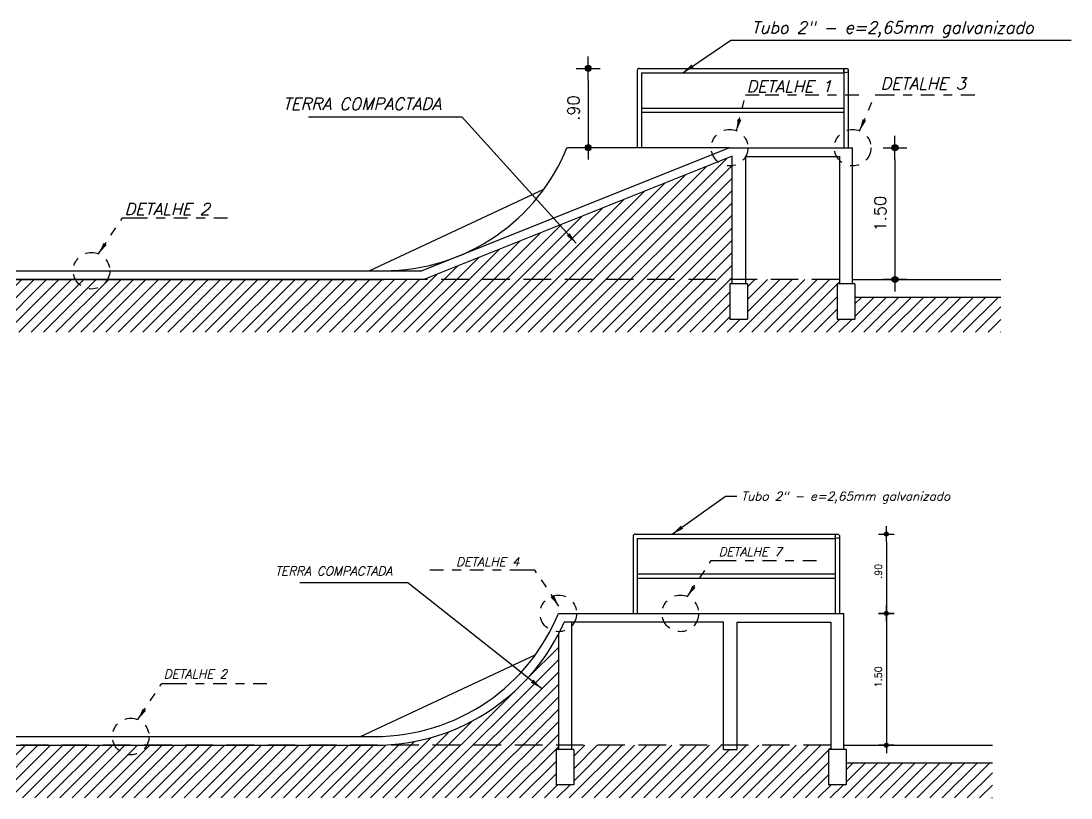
# Model space of a CAD drawing. Header units: millimetres. Extents: x 482 to 600, y -218 to -108.
# Drawn here: x 549.26 to 561.21, y -196.57 to -187.72 of the extents above; entities that cross this region are included whole.
import ezdxf

# ---------------------------------------------------------------- set-up
doc = ezdxf.new("R2010")
doc.units = ezdxf.units.MM
doc.header["$LTSCALE"] = 2.5
doc.linetypes.add('DASHDOT2', pattern=[0.5, 0.25, -0.125, 0, -0.125])
doc.linetypes.add('HIDDEN', pattern=[0.375, 0.25, -0.125])
for name, color, linetype in [('ARQ_CORTE1', 3, 'Continuous'), ('COTAS', 1, 'Continuous'), ('HACHURA', 254, 'Continuous'), ('INDICAÇÃO', 1, 'Continuous'), ('PAREDE', 4, 'Continuous'), ('Projecao', 8, 'HIDDEN'), ('TXAMB', 2, 'Continuous'), ('VISTA', 1, 'Continuous')]:
    doc.layers.add(name, color=color, linetype=linetype)
doc.styles.add('COTA50', font='ROMANS.shx')
doc.styles.add('COTA75', font='ROMANS.SHX')
doc.styles.add('ROMANS', font='romans', dxfattribs={"oblique": 15})
doc.dimstyles.new('COTA50', dxfattribs={"dimtxt": 0.08, "dimasz": 0.09, "dimexe": 0.05, "dimexo": 0.95, "dimgap": 0.05, "dimtad": 1, "dimzin": 4, "dimdsep": 46, "dimtxsty": 'COTA50', "dimblk": 'bola', "dimcen": -0.1, "dimdle": 0.05, "dimse1": 1, "dimse2": 1, "dimclrd": 256, "dimclre": 3, "dimclrt": 2, "dimadec": 0, "dimazin": 0, "dimtfac": 1, "dimtix": 1, "dimtmove": 2, "dimatfit": 3, "dimldrblk": 'bola', "dimfxl": 1, "dimtvp": 1.25, "dimtolj": 1, "dimtzin": 4, "dimarcsym": 0})
doc.dimstyles.new('COTA75', dxfattribs={"dimtxt": 0.135, "dimasz": 0.135, "dimexe": 0.05, "dimexo": 0.95, "dimgap": 0.1, "dimtad": 1, "dimzin": 4, "dimdsep": 46, "dimtxsty": 'COTA75', "dimblk": 'bola', "dimcen": -0.1, "dimdle": 0.05, "dimse1": 1, "dimse2": 1, "dimclrd": 256, "dimclre": 256, "dimclrt": 2, "dimadec": 0, "dimazin": 0, "dimtfac": 1, "dimtix": 1, "dimtmove": 2, "dimatfit": 3, "dimfxl": 1, "dimtvp": 0.8333333333333334, "dimtolj": 1, "dimtzin": 4, "dimarcsym": 0})
doc.dimstyles.new('COTA75$0', dxfattribs={"dimtxt": 0.135, "dimasz": 0.135, "dimexe": 0.05, "dimexo": 0.95, "dimgap": 0.1, "dimtad": 1, "dimzin": 4, "dimdsep": 46, "dimtxsty": 'COTA75', "dimblk": 'bola', "dimcen": -0.1, "dimdle": 0.05, "dimse1": 1, "dimse2": 1, "dimclrd": 256, "dimclre": 256, "dimclrt": 2, "dimadec": 0, "dimazin": 0, "dimtfac": 1, "dimtix": 1, "dimtmove": 2, "dimatfit": 3, "dimfxl": 1, "dimtvp": 0.8333333333333334, "dimtolj": 1, "dimtzin": 4, "dimarcsym": 0})

# ---------------------------------------------------------------- blocks, each defined once
blk = doc.blocks.new('bola')
blk.add_hatch(color=0).paths.add_polyline_path([(-0.25, 0, 1), (0.25, 0, 1)])
at = {"color": 0}
for p, q in [((0, 1), (0, 0.25)), ((-1, 0), (-0.25, 0)), ((0.25, 0), (1, 0)), ((0, -0.25), (0, -1))]:
    blk.add_line(p, q, dxfattribs=at)
blk.add_circle((0, 0), 0.2499999999999995, dxfattribs=at)
blk = doc.blocks.new('*D72')
at = {"layer": 'COTAS', "lineweight": -2}
blk.add_arc((536.0068161445139, -190.6664418445997), 1.281030288746205, 162.2247882654821, 175.9738022481658, dxfattribs=at)
at = {"layer": 'DEFPOINTS', "color": 0}
for p in [(532.5260743848705, -189.2741451407423), (534.7667817768412, -190.3449556587752), (531.2760743848705, -190.6664418445997), (536.0068161445139, -190.6664418445997), (558.5760743848705, -190.6664418445997)]:
    blk.add_point(p, dxfattribs=at)
at = {"layer": 'COTAS', "lineweight": -2, "xscale": 0.09, "yscale": 0.09, "zscale": 0.09}
for p, rotation in [((534.817409381095, -190.1906791392321), 70.21168938956495), ((534.7257858557676, -190.6664418445997), 267.986901124083)]:
    blk.add_blockref('bola', p, dxfattribs=dict(at, rotation=rotation))
at = {"layer": 'COTAS', "color": 2, "insert": (534.6605241960773, -190.4071697052664), "char_height": 0.08, "attachment_point": 5, "rotation": 79.09929525682377, "style": 'COTA50'}
blk.add_mtext('\\A1; 22°', dxfattribs=at)
blk = doc.blocks.new('*D73')
at = {"layer": 'DEFPOINTS', "color": 0}
for p in [(543.6908931778618, -190.1664418445996), (543.2659471100101, -190.5459040284761), (531.2760743848704, -190.6664418445996), (542.0408931778617, -190.6664418445996), (558.5760743848705, -190.6664418445996)]:
    blk.add_point(p, dxfattribs=at)
at = {"layer": 'PAREDE', "lineweight": -2}
blk.add_arc((542.0408931778619, -190.6664418445996), 1.230969740402838, 6.286760380572225, 10.57163838716812, dxfattribs=at)
at = {"layer": 'PAREDE', "lineweight": -2, "xscale": 0.135, "yscale": 0.135, "zscale": 0.135}
for p, rotation in [((543.2189612605465, -190.3094515165133), 103.7150185774542), ((543.2718629182648, -190.6664418445996), 273.1433801902861)]:
    blk.add_blockref('bola', p, dxfattribs=dict(at, rotation=rotation))
at = {"layer": 'PAREDE', "color": 2, "insert": (543.4242563081332, -190.4614441260062), "char_height": 0.135, "attachment_point": 5, "rotation": 278.4291993838697, "style": 'COTA75'}
blk.add_mtext('\\A1;17°', dxfattribs=at)
blk = doc.blocks.new('*D75')
at = {"layer": 'COTAS', "lineweight": -2}
blk.add_line((559.2082780472049, -189.3014418445996), (559.2082780472049, -190.5314418445996), dxfattribs=at)
at = {"layer": 'DEFPOINTS', "color": 0}
for p in [(558.7260743848705, -189.1664418445996), (558.7260743848705, -190.6664418445996), (559.2082780472049, -190.6664418445996)]:
    blk.add_point(p, dxfattribs=at)
at = {"layer": 'COTAS', "lineweight": -2, "xscale": 0.135, "yscale": 0.135, "zscale": 0.135}
for p, rotation in [((559.2082780472049, -189.1664418445996), 90), ((559.2082780472049, -190.6664418445996), 270)]:
    blk.add_blockref('bola', p, dxfattribs=dict(at, rotation=rotation))
at = {"layer": 'COTAS', "color": 2, "insert": (559.0407780472049, -189.9164418445995), "char_height": 0.135, "attachment_point": 5, "rotation": 90, "style": 'COTA75'}
blk.add_mtext('\\A1;1.50', dxfattribs=at)
blk = doc.blocks.new('*D76')
at = {"layer": 'COTAS', "lineweight": -2}
blk.add_line((555.7172562371959, -188.398500668129), (555.7172562371959, -189.0314418445996), dxfattribs=at)
at = {"layer": 'DEFPOINTS', "color": 0}
for p in [(556.570089626654, -188.263500668129), (555.7172562371959, -189.1664418445996), (556.570089626654, -189.1664418445996)]:
    blk.add_point(p, dxfattribs=at)
at = {"layer": 'COTAS', "lineweight": -2, "xscale": 0.135, "yscale": 0.135, "zscale": 0.135}
for p, rotation in [((555.7172562371959, -188.263500668129), 90), ((555.7172562371959, -189.1664418445996), 270)]:
    blk.add_blockref('bola', p, dxfattribs=dict(at, rotation=rotation))
at = {"layer": 'COTAS', "color": 2, "insert": (555.5497562371959, -188.7149712563642), "char_height": 0.135, "attachment_point": 5, "rotation": 90, "style": 'COTA75'}
blk.add_mtext('\\A1;.90', dxfattribs=at)
blk = doc.blocks.new('*D77')
at = {"layer": 'COTAS', "lineweight": -2}
blk.add_arc((547.8112555918794, -190.6664418445997), 1.015168981761454, 168.2228344867042, 174.9187667455586, dxfattribs=at)
at = {"layer": 'DEFPOINTS', "color": 0}
for p in [(546.1612555918791, -190.1664418445996), (546.8155545599385, -190.4685845310568), (531.2760743848706, -190.6664418445997), (547.8112555918793, -190.6664418445996), (558.5760743848706, -190.6664418445997)]:
    blk.add_point(p, dxfattribs=at)
at = {"layer": 'COTAS', "lineweight": -2, "xscale": 0.09, "yscale": 0.09, "zscale": 0.09}
for p, rotation in [((546.8397141017098, -190.3720353324271), 75.6822178594835), ((546.796086610118, -190.6664418445997), 267.4593833727793)]:
    blk.add_blockref('bola', p, dxfattribs=dict(at, rotation=rotation))
at = {"layer": 'COTAS', "color": 2, "insert": (546.7180249141473, -190.5044382535488), "char_height": 0.08, "attachment_point": 5, "rotation": 81.57080061613141, "style": 'COTA50'}
blk.add_mtext('\\A1; 17°', dxfattribs=at)
blk = doc.blocks.new('*D83')
at = {"layer": 'COTAS', "lineweight": -2}
blk.add_arc((535.9086120992775, -195.9653995991172), 1.281030288747119, 162.2247882654796, 175.9738022481687, dxfattribs=at)
at = {"layer": 'DEFPOINTS', "color": 0}
for p in [(532.4278703396343, -194.5731028952599), (534.6685777316042, -195.6439134132925), (531.1778703396343, -195.9653995991172), (535.9086120992775, -195.9653995991172), (558.4778703396341, -195.9653995991172)]:
    blk.add_point(p, dxfattribs=at)
at = {"layer": 'COTAS', "lineweight": -2, "xscale": 0.09, "yscale": 0.09, "zscale": 0.09}
for p, rotation in [((534.719205335858, -195.4896368937493), 70.21168938956392), ((534.6275818105305, -195.9653995991172), 267.9869011240844)]:
    blk.add_blockref('bola', p, dxfattribs=dict(at, rotation=rotation))
at = {"layer": 'COTAS', "color": 2, "insert": (534.56232015084, -195.7061274597838), "char_height": 0.08, "attachment_point": 5, "rotation": 79.09929525682416, "style": 'COTA50'}
blk.add_mtext('\\A1; 22°', dxfattribs=at)
blk = doc.blocks.new('*D84')
at = {"layer": 'COTAS', "lineweight": -2}
blk.add_arc((541.9426891326254, -195.9653995991172), 1.230969740403062, 4.190005012267871, 12.66839375547156, dxfattribs=at)
at = {"layer": 'DEFPOINTS', "color": 0}
for p in [(543.5926891326255, -195.4653995991172), (543.1677430647737, -195.8448617829937), (531.1778703396342, -195.9653995991172), (541.9426891326254, -195.9653995991172), (558.4778703396343, -195.9653995991172)]:
    blk.add_point(p, dxfattribs=at)
at = {"layer": 'COTAS', "lineweight": -2, "xscale": 0.09, "yscale": 0.09, "zscale": 0.09}
for p, rotation in [((543.1207572153103, -195.6084092710308), 104.7633962616055), ((543.1736588730286, -195.9653995991172), 272.095002506134)]:
    blk.add_blockref('bola', p, dxfattribs=dict(at, rotation=rotation))
at = {"layer": 'COTAS', "color": 2, "insert": (543.2493894367387, -195.7717623860335), "char_height": 0.08, "attachment_point": 5, "rotation": 278.42919938386916, "style": 'COTA50'}
blk.add_mtext('\\A1; 17°', dxfattribs=at)
blk = doc.blocks.new('*D86')
at = {"layer": 'COTAS', "lineweight": -2}
blk.add_line((559.1100740019687, -194.5553995991172), (559.1100740019687, -195.8753995991172), dxfattribs=at)
at = {"layer": 'DEFPOINTS', "color": 0}
for p in [(558.6278703396342, -194.4653995991172), (558.6278703396342, -195.9653995991172), (559.1100740019687, -195.9653995991172)]:
    blk.add_point(p, dxfattribs=at)
at = {"layer": 'COTAS', "lineweight": -2, "xscale": 0.09, "yscale": 0.09, "zscale": 0.09}
for p, rotation in [((559.1100740019687, -194.4653995991172), 90), ((559.1100740019687, -195.9653995991172), 270)]:
    blk.add_blockref('bola', p, dxfattribs=dict(at, rotation=rotation))
at = {"layer": 'COTAS', "color": 2, "insert": (559.0200740019686, -195.2153995991171), "char_height": 0.08, "attachment_point": 5, "rotation": 90, "style": 'COTA50'}
blk.add_mtext('\\A1; 1.50', dxfattribs=at)
blk = doc.blocks.new('*D87')
at = {"layer": 'COTAS', "lineweight": -2}
blk.add_line((559.1100740019687, -193.6524584226466), (559.1100740019687, -194.3753995991172), dxfattribs=at)
at = {"layer": 'DEFPOINTS', "color": 0}
for p in [(556.4718855814177, -193.5624584226466), (556.4718855814177, -194.4653995991172), (559.1100740019687, -194.4653995991172)]:
    blk.add_point(p, dxfattribs=at)
at = {"layer": 'COTAS', "lineweight": -2, "xscale": 0.09, "yscale": 0.09, "zscale": 0.09}
for p, rotation in [((559.1100740019687, -193.5624584226466), 90), ((559.1100740019687, -194.4653995991172), 270)]:
    blk.add_blockref('bola', p, dxfattribs=dict(at, rotation=rotation))
at = {"layer": 'COTAS', "color": 2, "insert": (559.0200740019686, -194.0139290108818), "char_height": 0.08, "attachment_point": 5, "rotation": 90, "style": 'COTA50'}
blk.add_mtext('\\A1; .90', dxfattribs=at)
blk = doc.blocks.new('*D88')
at = {"layer": 'COTAS', "lineweight": -2}
blk.add_arc((547.713051546643, -195.9653995991172), 1.015168981762254, 168.2228344866985, 174.9187667455625, dxfattribs=at)
at = {"layer": 'DEFPOINTS', "color": 0}
for p in [(546.0630515466429, -195.4653995991172), (546.7173505147013, -195.7675422855742), (531.1778703396342, -195.9653995991172), (547.7130515466429, -195.9653995991172), (558.4778703396341, -195.9653995991172)]:
    blk.add_point(p, dxfattribs=at)
at = {"layer": 'COTAS', "lineweight": -2, "xscale": 0.09, "yscale": 0.09, "zscale": 0.09}
for p, rotation in [((546.7415100564725, -195.6709930869443), 75.68221785947983), ((546.6978825648806, -195.9653995991172), 267.4593833727812)]:
    blk.add_blockref('bola', p, dxfattribs=dict(at, rotation=rotation))
at = {"layer": 'COTAS', "color": 2, "insert": (546.6198208689102, -195.8033960080663), "char_height": 0.08, "attachment_point": 5, "rotation": 81.57080061613084, "style": 'COTA50'}
blk.add_mtext('\\A1; 17°', dxfattribs=at)

msp = doc.modelspace()

# ---------------------------------------------------------------- hatches: boundary and pattern name
at = {"layer": 'HACHURA'}
h = msp.add_hatch(dxfattribs=at)
h.set_pattern_fill('_USER', color=256, scale=0.1, angle=45, style=0, pattern_type=0)
h.set_pattern_definition([(45, (529.4378390907528, -191.2664418445996), (-0.07071067811865475, 0.07071067811865477), [])])
h.paths.add_polyline_path([(543.6658931778618, -190.7164418445996), (543.6908931778618, -190.7164418445996), (543.6908931778618, -190.6664418445996), (542.0408931778618, -190.6664418445996), (536.0068161445138, -190.6664418445996), (532.5260743848705, -189.2741451407423), (532.5260743848705, -190.7164418445997), (532.5510743848705, -190.7164418445997), (532.5510743848705, -191.1164418445996), (532.3510743848706, -191.1164418445996), (532.3510743848706, -190.7164418445997), (532.3760743848705, -190.7164418445997), (532.3760743848705, -190.6664418445996), (531.2760743848705, -190.6664418445996), (531.2760743848705, -190.7164418445996), (531.3010743848705, -190.7164418445996), (531.3010743848705, -191.1164418445996), (531.1010743848705, -191.1164418445996), (531.1010743848705, -191.2664418445996), (558.7510743848704, -191.2664418445996), (560.4143096789882, -191.2664418445996), (560.4143096789882, -190.8664418445996), (558.7510743848704, -190.8664418445996), (558.7510743848704, -191.1164418445996), (558.5510743848705, -191.1164418445996), (558.5510743848705, -190.7164418445997), (558.5760743848705, -190.7164418445996), (558.5760743848705, -190.6664418445996), (557.5054861495765, -190.6664418445996), (557.5054861495765, -190.7164418445999), (557.5304861495765, -190.7164418445999), (557.5304861495765, -191.1164418445999), (557.3304861495765, -191.1164418445999), (557.3304861495765, -190.7164418445999), (557.3554861495766, -190.7164418445999), (557.3554861495766, -189.2623804348599), (553.8453326252272, -190.6664418445997), (547.9612555918793, -190.6664418445996), (547.8112555918792, -190.6664418445996), (546.1612555918791, -190.6664418445996), (546.1612555918791, -190.7164418445996), (546.1862555918791, -190.7164418445996), (546.1862555918791, -191.1164418445996), (545.9862555918792, -191.1164418445996), (545.9862555918792, -190.7164418445996), (546.0112555918791, -190.7164418445996), (546.0112555918791, -190.6664418445996), (543.8408931778617, -190.6664418445996), (543.8408931778617, -190.7164418445996), (543.8658931778618, -190.7164418445997), (543.8658931778618, -191.1164418445996), (543.6658931778618, -191.1164418445996)])
h.paths.add_polyline_path([(531.1010743848705, -190.8664418445996), (529.4378390907528, -190.8664418445996), (529.4378390907528, -191.2664418445996), (531.1010743848705, -191.2664418445996), (531.1010743848705, -191.1164418445996)])
h = msp.add_hatch(dxfattribs=at)
h.set_pattern_fill('_USER', color=256, scale=0.1, angle=45, style=0, pattern_type=0)
h.set_pattern_definition([(45, (529.3396762219872, -196.5653995991175), (-0.07071067811865475, 0.07071067811865477), [])])
edge = h.paths.add_edge_path()
edge.add_line((557.4073232808109, -195.9653995462426), (557.4073232808109, -196.0153995462426))
edge.add_line((557.4073232808109, -196.0153995462425), (557.2573232808109, -196.0153995462426))
edge.add_line((557.2573232808109, -196.0153995462426), (557.2573232808109, -195.9653995462426))
edge.add_line((557.2573232808109, -195.9653995462426), (555.5279115161048, -195.9653995462426))
edge.add_line((555.527911516105, -195.9653995462426), (555.527911516105, -196.0153995991173))
edge.add_line((555.5279115161048, -196.0153995991173), (555.5529115161048, -196.0153995991173))
edge.add_line((555.5529115161048, -196.0153995991173), (555.5529115161048, -196.4153995991173))
edge.add_line((555.5529115161048, -196.4153995991173), (555.3529115161048, -196.4153995991173))
edge.add_line((555.3529115161049, -196.4153995991173), (555.3529115161049, -196.0153995991173))
edge.add_line((555.3529115161049, -196.0153995991173), (555.3779115161049, -196.0153995991173))
edge.add_line((555.3779115161049, -196.0153995991173), (555.3779115161049, -194.7028280174197))
edge.add_arc((553.2946443650974, -193.6154007888048), 2.350000000000018, 269.9423472380345, 332.4362672313515, ccw=False)
edge.add_line((553.2922797237763, -195.9653995991176), (546.0779115161049, -195.9653995991176))
edge.add_line((546.0779115161049, -195.9653995991176), (546.0779115161049, -196.0153995991172))
edge.add_line((546.0779115161049, -196.0153995991172), (546.1029115161049, -196.0153995991173))
edge.add_line((546.1029115161049, -196.0153995991173), (546.1029115161049, -196.4153995991173))
edge.add_line((546.1029115161049, -196.4153995991173), (545.9029115161048, -196.4153995991172))
edge.add_line((545.902911516105, -196.4153995991172), (545.902911516105, -196.0153995991172))
edge.add_line((545.902911516105, -196.0153995991172), (545.9279115161049, -196.0153995991172))
edge.add_line((545.9279115161048, -196.0153995991172), (545.9279115161048, -195.9653995991176))
edge.add_line((545.9279115161048, -195.9653995991176), (543.7279115161048, -195.9653995991176))
edge.add_line((543.7279115161048, -195.9653995991176), (543.7279115161048, -196.0153995991172))
edge.add_line((543.7279115161048, -196.0153995991172), (543.7529115161047, -196.0153995991172))
edge.add_line((543.7529115161049, -196.0153995991172), (543.7529115161049, -196.4153995991172))
edge.add_line((543.7529115161049, -196.4153995991173), (543.5529115161048, -196.4153995991173))
edge.add_line((543.5529115161048, -196.4153995991173), (543.5529115161048, -196.0153995991172))
edge.add_line((543.5529115161048, -196.0153995991172), (543.5779115161048, -196.0153995991172))
edge.add_line((543.5779115161048, -196.0153995991172), (543.5779115161048, -195.9653995991176))
edge.add_line((543.5779115161048, -195.9653995991176), (536.2135433085602, -195.9653995991176))
edge.add_arc((536.2111786671124, -193.6154007888049), 2.350000000000015, 207.5637327686451, 270.05765276505883, ccw=False)
edge.add_line((534.1279115161049, -194.7028280174197), (534.1279115161049, -196.0153995991177))
edge.add_line((534.1279115161049, -196.0153995991177), (534.1529115161048, -196.0153995991177))
edge.add_line((534.1529115161048, -196.0153995991177), (534.1529115161048, -196.4153995991177))
edge.add_line((534.1529115161048, -196.4153995991177), (533.9529115161049, -196.4153995991177))
edge.add_line((533.9529115161049, -196.4153995991177), (533.9529115161049, -196.0153995991177))
edge.add_line((533.9529115161049, -196.0153995991177), (533.9779115161049, -196.0153995991177))
edge.add_line((533.9779115161049, -196.0153995991177), (533.9779115161049, -195.9653995991176))
edge.add_line((533.9779115161049, -195.9653995991175), (532.4279115161049, -195.9653995991175))
edge.add_line((532.4279115161049, -195.9653995991175), (532.4279115161049, -196.0153995991175))
edge.add_line((532.4279115161049, -196.0153995991175), (532.277911516105, -196.0153995991176))
edge.add_line((532.277911516105, -196.0153995991176), (532.277911516105, -195.9653995991176))
edge.add_line((532.277911516105, -195.9653995991176), (531.1779115161049, -195.9653995991175))
edge.add_line((531.1779115161049, -195.9653995991175), (531.1779115161049, -196.0153995991176))
edge.add_line((531.1779115161049, -196.0153995991176), (531.2029115161049, -196.0153995991176))
edge.add_line((531.2029115161049, -196.0153995991176), (531.2029115161049, -196.4153995991175))
edge.add_line((531.2029115161049, -196.4153995991175), (531.0029115161049, -196.4153995991176))
edge.add_line((531.0029115161049, -196.4153995991176), (531.0029115161049, -196.1653995991175))
edge.add_line((531.0029115161049, -196.1653995991175), (529.3396762219872, -196.1653995991175))
edge.add_line((529.3396762219872, -196.1653995991176), (529.3396762219872, -196.5653995991176))
edge.add_line((529.3396762219872, -196.5653995991175), (560.3161468102226, -196.5653995991175))
edge.add_line((560.3161468102226, -196.5653995991175), (560.3161468102226, -196.1653995991176))
edge.add_line((560.3161468102226, -196.1653995991175), (558.6528703396343, -196.1653995991176))
edge.add_line((558.6528703396343, -196.1653995991176), (558.6528703396343, -196.4153995991173))
edge.add_line((558.6528703396343, -196.4153995991173), (558.4528703396343, -196.4153995991173))
edge.add_line((558.4528703396343, -196.4153995991173), (558.4528703396343, -196.0153995991172))
edge.add_line((558.4528703396343, -196.0153995991172), (558.4778703396343, -196.0153995991172))
edge.add_line((558.4778703396343, -196.0153995991172), (558.4778703396343, -195.9653995462426))
edge.add_line((558.4778703396343, -195.9653995462426), (557.4073232808109, -195.9653995462426))

# ---------------------------------------------------------------- linework, layer by layer
at = {"layer": 'ARQ_CORTE1'}
for centre in [(558.6510743848705, -188.288500668129), (558.5529115161049, -193.587458422647)]:
    msp.add_circle(centre, 0.02500000000000568, dxfattribs=at)
at = {"layer": 'INDICAÇÃO', "color": 3, "linetype": 'DASHDOT2', "ltscale": 0.25}
for centre in [(557.3260743848705, -189.1664418445996), (558.7260743848705, -189.1664418445996), (550.0653203707263, -190.5664418445996), (555.3779115161049, -194.4653995991176), (556.7656927991767, -194.4653995991176), (550.5124348320269, -195.8653995991176)]:
    msp.add_circle(centre, 0.2081413166271133, dxfattribs=at)
at = {"layer": 'PAREDE'}
for p, q in [((557.5054861495765, -189.2664418445996), (557.5054861495765, -190.7164418445999)), ((558.7260743848706, -190.6664418445996), (560.4143096789882, -190.6664418445996)), ((557.5304861495765, -190.7164418445999), (557.3304861495765, -190.7164418445999)), ((557.3304861495765, -190.7164418445999), (557.3304861495765, -191.1164418445999)), ((557.5304861495765, -190.7164418445999), (557.5304861495765, -191.1164418445999)), ((558.7510743848704, -190.7164418445997), (558.5510743848705, -190.7164418445997)), ((558.5510743848705, -190.7164418445997), (558.5510743848705, -191.1164418445996)), ((558.7510743848704, -190.7164418445997), (558.7510743848704, -191.1164418445996)), ((558.7510743848704, -190.8664418445996), (560.4143096789882, -190.8664418445996)), ((557.3304861495765, -191.1164418445999), (557.5304861495765, -191.1164418445999)), ((558.5510743848705, -191.1164418445996), (558.7510743848704, -191.1164418445996)), ((555.527911516105, -194.5653995991175), (555.527911516105, -196.0153995991173)), ((557.4073232808109, -194.5653995991176), (557.4073232808109, -196.0153995462426)), ((555.3779115161049, -194.7028280174197), (555.3779115161049, -196.0153995991173)), ((555.5529115161048, -196.0153995991173), (555.3529115161049, -196.0153995991173)), ((555.3529115161049, -196.0153995991173), (555.3529115161049, -196.4153995991173)), ((555.5529115161048, -196.0153995991173), (555.5529115161048, -196.4153995991173)), ((557.2573232808109, -196.0153995462426), (557.4073232808109, -196.0153995462426)), ((558.6528703396343, -196.0153995991172), (558.4528703396343, -196.0153995991172)), ((558.4528703396343, -196.0153995991172), (558.4528703396343, -196.4153995991173)), ((558.6279115161049, -195.9653995991175), (560.3161468102226, -195.9653995991175)), ((558.6528703396343, -196.0153995991172), (558.6528703396343, -196.4153995991173)), ((558.652911516105, -196.1653995991175), (560.3161468102226, -196.1653995991176)), ((555.5529115161048, -196.4153995991173), (555.3529115161049, -196.4153995991173)), ((558.6528703396343, -196.4153995991173), (558.4528703396343, -196.4153995991173))]:
    msp.add_line(p, q, dxfattribs=at)
at = {"layer": 'PAREDE', "color": 7}
msp.add_line((553.8453326252272, -190.6664418445996), (547.9612555918793, -190.6664418445996), dxfattribs=at)
at = {"layer": 'PAREDE'}
for points in [[(557.3260743848705, -189.1664418445996), (553.8260743848705, -190.5664418445996)], [(557.3260743848705, -189.1664418445996), (558.7260743848705, -189.1664418445996)], [(558.7260743848705, -190.7164418445997), (558.7260743848705, -189.1664418445996)], [(557.3554861495766, -190.7164418445999), (557.3554861495766, -189.2623804348599), (553.8453326252272, -190.6664418445996)], [(557.5054861495765, -189.2664418445996), (558.5760743848705, -189.2664418445996), (558.5760743848705, -190.7164418445997)], [(546.1760743848704, -190.0664418445996), (547.8260743848705, -190.5664418445996), (553.8260743848705, -190.5664418445996)], [(547.8112555918792, -190.6664418445996), (553.3937214436942, -190.6664418445996)], [(555.3779115161049, -194.4653995991176), (558.6279115161049, -194.4653995991176)], [(558.6279115161049, -196.0153995991172), (558.6279115161049, -194.4653995991176)], [(557.2573232808109, -196.0153995462426), (557.2573232808109, -194.5653995991175), (555.4440634169355, -194.5653995991175)], [(557.4073232808109, -194.5653995991175), (558.4778703396343, -194.5653995991175), (558.4778703396343, -196.0153995991172)], [(546.0779115161049, -195.3653995991176), (547.7279115161049, -195.8653995991176), (553.2969581479488, -195.8653995991176)], [(536.2135433085602, -195.9653995991176), (541.9427303090962, -195.9653995991176), (543.5927303090962, -195.4653995991176), (546.0630927231135, -195.4653995991176), (547.7130927231135, -195.9653995991176), (553.2955585749285, -195.9653995991176)]]:
    msp.add_lwpolyline(points, dxfattribs=at)
for radius, start, end in [(2.250000000000011, 304.5797618977587, 337.8039318629704), (2.350000000000011, 304.5797618977587, 336.1555616892805), (2.250000000000011, 269.9410799931305, 304.5797618977587), (2.350000000000011, 270.0576527656081, 304.5797618977587)]:
    msp.add_arc((553.2946443650974, -193.6154007888048), radius, start, end, dxfattribs=at)
at = {"layer": 'Projecao', "ltscale": 0.5}
for p, q in [((558.5760743848705, -190.6664418445996), (531.2760743848705, -190.6664418445996)), ((558.4778703396343, -195.9653995991175), (531.1778703396343, -195.9653995991175))]:
    msp.add_line(p, q, dxfattribs=at)
at = {"layer": 'VISTA', "color": 2}
for p, q in [((557.3260743848705, -189.1664418445996), (555.4760743848705, -189.1664418445996)), ((553.1279115161049, -195.8653995991176), (555.1147066619105, -194.9382285310749))]:
    msp.add_line(p, q, dxfattribs=at)
at = {"layer": 'VISTA', "color": 1}
msp.add_line((553.2260743848705, -190.5664418445996), (555.212869530676, -189.639270776557), dxfattribs=at)
at = {"layer": 'VISTA'}
for points in [[(556.2760743848705, -188.288500668129), (556.2760743848705, -189.1664418445996)], [(556.3010743848705, -188.263500668129), (558.6510743848705, -188.263500668129)], [(558.6260743848705, -188.288500668129), (558.6260743848705, -189.1664418445996)], [(558.6760743848705, -188.288500668129), (558.6760743848705, -189.1664418445996)], [(556.3231332083999, -188.313500668129), (558.6260743848705, -188.313500668129)], [(556.3231332083999, -188.313500668129), (556.3231332083999, -189.1664418445996)], [(556.3231332083999, -188.7164418445996), (558.6260743848705, -188.7164418445996)], [(556.3231332083999, -188.763500668129), (558.6260743848705, -188.763500668129)], [(556.2279115161049, -193.587458422647), (556.2279115161049, -194.4653995991176)], [(556.2529115161049, -193.562458422647), (558.5529115161049, -193.562458422647)], [(556.2749703396344, -193.612458422647), (558.527911516105, -193.612458422647)], [(556.2749703396344, -193.612458422647), (556.2749703396344, -194.4653995991176)], [(558.527911516105, -193.587458422647), (558.527911516105, -194.4653995991176)], [(558.5779115161049, -193.587458422647), (558.5779115161049, -194.4653995991176)], [(556.2749703396344, -194.0153995991176), (558.527911516105, -194.0153995991176)], [(556.2749703396344, -194.062458422647), (558.527911516105, -194.062458422647)]]:
    msp.add_lwpolyline(points, dxfattribs=at)
for centre in [(556.3010743848705, -188.288500668129), (556.2529115161049, -193.587458422647)]:
    msp.add_arc(centre, 0.02500000000000568, 90, 180, dxfattribs=at)
at = {"layer": 'VISTA', "color": 2}
for centre, radius, start, end in [((553.392807233863, -188.3164430342868), 2.250000000000011, 304.5797618977587, 337.8039318629704), ((553.392807233863, -188.3164430342868), 2.250000000000011, 269.9410799931305, 304.5797618977587), ((553.2946443650974, -193.6154007888048), 2.350000000000011, 269.9410799931305, 270.0576527611461)]:
    msp.add_arc(centre, radius, start, end, dxfattribs=at)

# ---------------------------------------------------------------- texts
at = {"layer": 'TXAMB', "color": 2, "style": 'ROMANS'}
for s, insert, char_height, attachment_point in [('Tubo 2" - e=2,65mm galvanizado', (557.5756048371837, -187.7314056383361), 0.135, 1), ('DETALHE 1', (557.5175242133439, -188.4015087356006), 0.135, 1), ('DETALHE 3', (559.0423825966318, -188.3684308521656), 0.135, 1), ('TERRA COMPACTADA', (552.2425595636205, -188.6003525105429), 0.135, 1), ('DETALHE 2', (550.4409570344359, -189.7971701380875), 0.135, 1), ('Tubo 2" - e=2,65mm galvanizado', (557.4577659379514, -193.0815292257198), 0.1, 1), ('DETALHE 7', (557.2004180450359, -193.7139980147846), 0.1, 1), ('DETALHE 4', (554.214335104873, -193.8285499275089), 0.1, 1), ('TERRA COMPACTADA', (553.4864906155525, -193.9327929089141), 0.1, 3), ('DETALHE 2', (550.8882120224703, -195.1045537787839), 0.1, 1)]:
    msp.add_mtext(s, dxfattribs=dict(at, insert=insert, char_height=char_height, attachment_point=attachment_point))

# ---------------------------------------------------------------- dimensions: what is measured, and where the dimension line sits
at = {"layer": 'COTAS'}
for base, p1, p2, picture, middle in [((555.7172562371959, -189.1664418445996), (556.570089626654, -188.263500668129), (556.570089626654, -189.1664418445996), '*D76', (555.5497562371959, -188.7149712563642)), ((559.2082780472049, -190.6664418445996), (558.7260743848705, -189.1664418445996), (558.7260743848705, -190.6664418445996), '*D75', (559.0407780472049, -189.9164418445995))]:
    dim = msp.add_linear_dim(base=base, p1=p1, p2=p2, angle=90, dimstyle='COTA75$0', dxfattribs=at)
    dim.commit()
    dim.dimension.update_dxf_attribs({"geometry": picture, "text_midpoint": middle})
for base, line1, line2, picture, middle in [((534.7667817768412, -190.3449556587752), ((532.5260743848705, -189.2741451407423), (536.0068161445138, -190.6664418445996)), ((558.5760743848705, -190.6664418445996), (531.2760743848705, -190.6664418445996)), '*D72', (534.6605241960773, -190.4071697052665)), ((546.8155545599385, -190.4685845310568), ((558.5760743848705, -190.6664418445996), (531.2760743848705, -190.6664418445996)), ((546.1612555918791, -190.1664418445996), (547.8112555918792, -190.6664418445996)), '*D77', (546.7180249141473, -190.5044382535488)), ((534.6685777316042, -195.6439134132925), ((532.4278703396343, -194.5731028952599), (535.9086120992777, -195.9653995991172)), ((558.4778703396343, -195.9653995991172), (531.1778703396343, -195.9653995991172)), '*D83', (534.56232015084, -195.7061274597839)), ((543.1677430647737, -195.8448617829937), ((541.9426891326254, -195.9653995991172), (543.5926891326255, -195.4653995991172)), ((558.4778703396343, -195.9653995991172), (531.1778703396343, -195.9653995991172)), '*D84', (543.2493894367387, -195.7717623860336)), ((546.7173505147013, -195.7675422855742), ((558.4778703396343, -195.9653995991172), (531.1778703396343, -195.9653995991172)), ((546.0630515466429, -195.4653995991172), (547.7130515466429, -195.9653995991172)), '*D88', (546.6198208689102, -195.8033960080662))]:
    dim = msp.add_angular_dim_2l(base=base, line1=line1, line2=line2, dimstyle='COTA50', override={"dimpost": ' <>'}, dxfattribs=at)
    dim.commit()
    dim.dimension.update_dxf_attribs({"geometry": picture, "text_midpoint": middle})
for base, p1, p2, picture, middle in [((559.1100740019687, -194.4653995991172), (556.4718855814177, -193.5624584226466), (556.4718855814177, -194.4653995991172), '*D87', (559.0200740019686, -194.0139290108818)), ((559.1100740019687, -195.9653995991172), (558.6278703396342, -194.4653995991172), (558.6278703396342, -195.9653995991172), '*D86', (559.0200740019686, -195.2153995991171))]:
    dim = msp.add_linear_dim(base=base, p1=p1, p2=p2, angle=90, dimstyle='COTA50', override={"dimpost": ' <>'}, dxfattribs=at)
    dim.commit()
    dim.dimension.update_dxf_attribs({"geometry": picture, "text_midpoint": middle})
at = {"layer": 'PAREDE'}
dim = msp.add_angular_dim_2l(base=(543.2659471100101, -190.5459040284761), line1=((542.0408931778618, -190.6664418445996), (543.6908931778618, -190.1664418445996)), line2=((558.5760743848705, -190.6664418445996), (531.2760743848705, -190.6664418445996)), dimstyle='COTA75', dxfattribs=at)
dim.commit()
dim.dimension.update_dxf_attribs({"geometry": '*D73', "text_midpoint": (543.4242563081332, -190.4614441260063)})

# ---------------------------------------------------------------- leaders
at = {"layer": 'INDICAÇÃO', "ltscale": 0.25, "annotation_type": 0, "has_hookline": 1, "hookline_direction": 0, "text_width": 3.63546424606111}
msp.add_leader([(556.7924452210061, -188.313500668129), (557.3406048371837, -187.9441489123488), (557.4756048371837, -187.9441489123488)], dimstyle='COTA75', dxfattribs=at)
at = {"layer": 'INDICAÇÃO', "color": 3, "linetype": 'DASHDOT2', "ltscale": 0.25, "annotation_type": 0, "has_hookline": 1, "hookline_direction": 0}
for points in [[(557.4063133532095, -188.9743884258663), (557.5077974514987, -188.5648853652152), (557.7297118447111, -188.5648853652152)], [(558.8063133532096, -188.9743884258663), (558.9810542260471, -188.5648853652152), (559.0464476402205, -188.5648853652152)], [(550.1455593390654, -190.3743884258662), (550.4173156496394, -189.9648853652153), (550.5458421702739, -189.9648853652153)], [(556.8459317675157, -194.2733461803843), (557.1176880780897, -193.8638431197332), (557.2462145987242, -193.8638431197332)], [(550.5926738003659, -195.6733461803842), (550.8644301109399, -195.2638431197332), (550.9929566315744, -195.2638431197332)]]:
    msp.add_leader(points, dimstyle='COTA75', dxfattribs=at)
at = {"layer": 'INDICAÇÃO', "ltscale": 0.25, "annotation_type": 0, "has_hookline": 1, "hookline_direction": 1}
for points in [[(555.5805951363202, -190.2542507481892), (554.2837690251974, -188.8199399590859), (553.6346946607887, -188.8199399590859)], [(555.1864346226696, -195.3196332637704), (553.665017136187, -194.1188977136035), (553.5364906155525, -194.1188977136035)]]:
    msp.add_leader(points, dimstyle='COTA75', dxfattribs=at)
at = {"layer": 'INDICAÇÃO', "ltscale": 0.25}
msp.add_leader([(556.6746063217738, -193.562458422647), (557.279239417317, -193.1315292257198), (557.4077659379515, -193.1315292257198)], dimstyle='COTA75', dxfattribs=at)
at = {"layer": 'INDICAÇÃO', "color": 3, "linetype": 'DASHDOT2', "ltscale": 0.25, "annotation_type": 0, "has_hookline": 1, "hookline_direction": 0, "horizontal_direction": (-1, 0, 0)}
msp.add_leader([(555.3831318330622, -194.3819041368311), (555.1113755224882, -193.97240107618), (554.9828490018537, -193.97240107618)], dimstyle='COTA75', dxfattribs=at)

doc.saveas('drawing.dxf')
